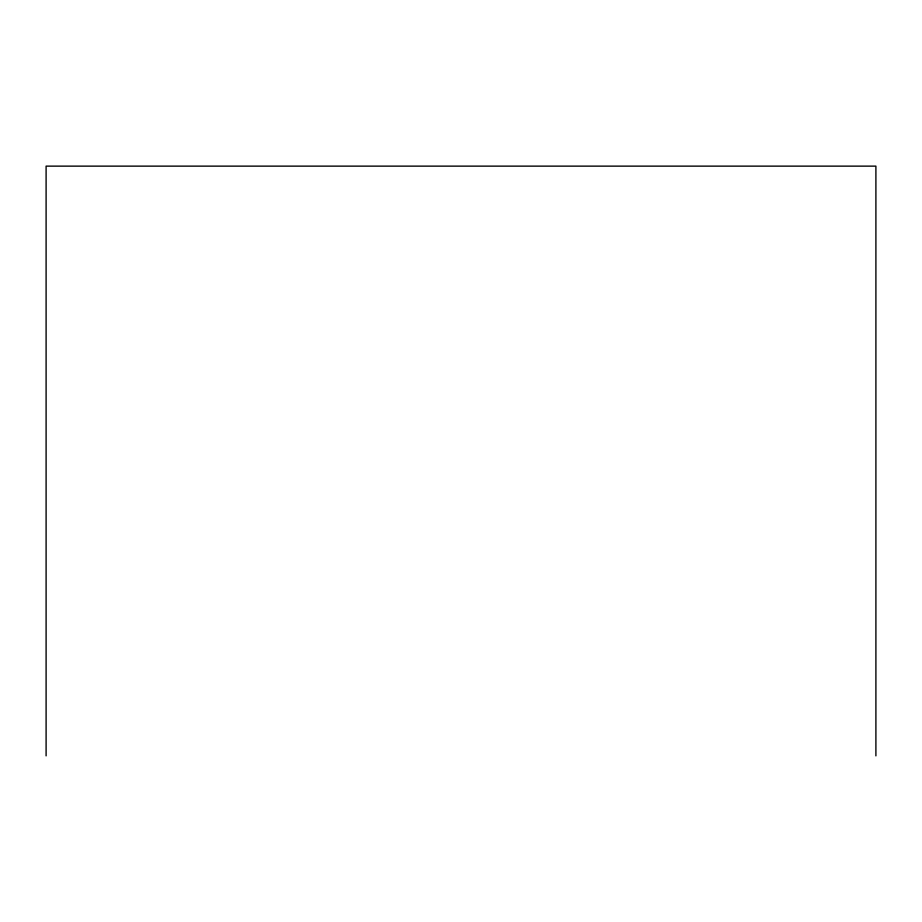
<?xml version="1.0" encoding="UTF-8"?>
<svg xmlns="http://www.w3.org/2000/svg" width="922" height="922" viewBox="0 0 922 922"><rect width="100%" height="100%" fill="white"/><g stroke="black" fill="none" stroke-linecap="round" stroke-linejoin="round"><path stroke-width="1.38" d="M875.9 755.867L875.9 166.133L46.1 166.133L46.1 755.867"/></g></svg>
